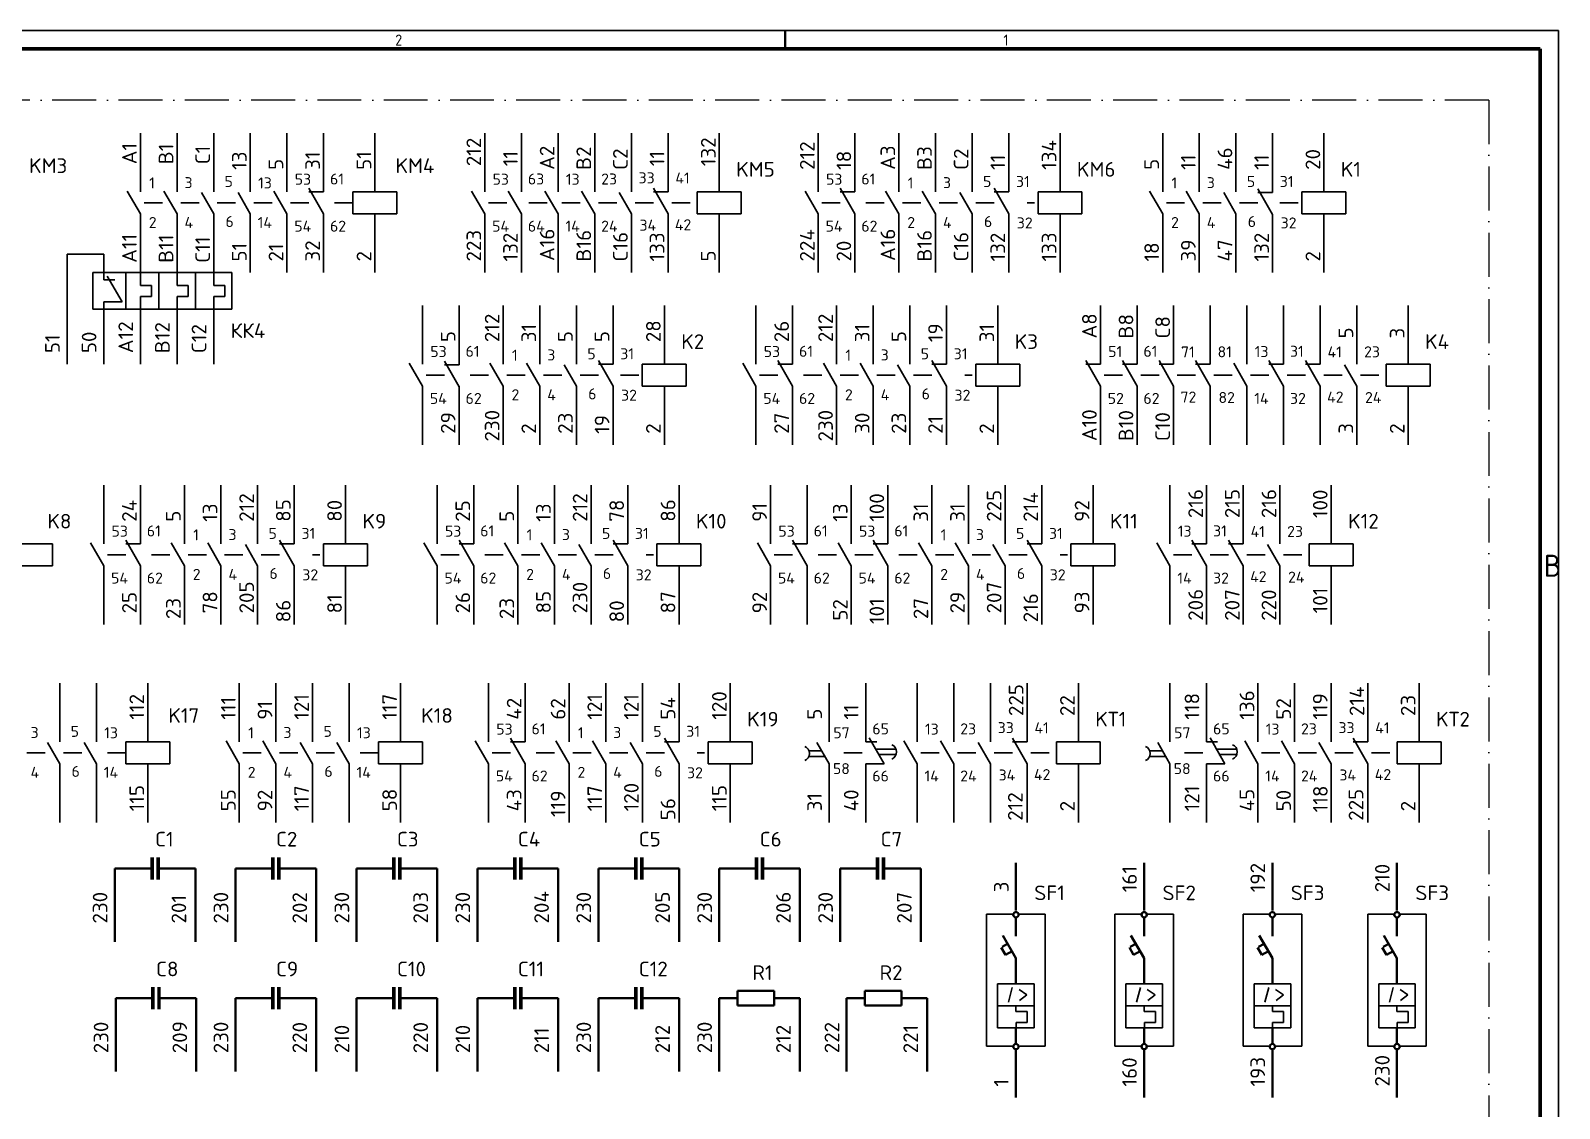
# Model space of a CAD drawing. Header units: inches. Extents: x 315 to 2853, y -243 to 836.
# Drawn here: x 738.6 to 1155.8, y 295.9 to 590 of the extents above; entities that cross this region are included whole.
import ezdxf

# ---------------------------------------------------------------- set-up
doc = ezdxf.new("R2010")
doc.units = ezdxf.units.IN
doc.header["$MEASUREMENT"] = 0
doc.linetypes.add('ACAD_ISO10W100', pattern=[18, 12, -3, 0, -3])
doc.layers.get('0').update_dxf_attribs({"lineweight": 40})
for name, color, linetype, lineweight in [('СЛОЙ1', 3, 'Continuous', 30), ('Слой2', 4, 'ACAD_ISO10W100', 25), ('Слой3', 6, 'Continuous', 60)]:
    doc.layers.add(name, color=color, linetype=linetype, lineweight=lineweight)
doc.styles.get("Standard").update_dxf_attribs({"font": 'txt.shx', "height": 4})

# ---------------------------------------------------------------- blocks, each defined once
blk = doc.blocks.new('конт КТ1 замык-возврат')
for p, q in [((9, 1.16), (9, 5.64)), ((10.5, 2), (10.5, 5.54)), ((0, 0), (7, 0)), ((7, 0), (12.8, 3.35)), ((13, 0), (21, 0))]:
    blk.add_line(p, q)
blk.add_arc((9.78, 7.51), 2.11, 202.6199, 337.3801)
blk = doc.blocks.new('контакт КТ1 размык-возврат')
for p, q in [((8, 0), (0, 0)), ((8, 0), (8, -5)), ((14, 0), (14, -3)), ((8, -5), (15.03, -0.94)), ((10.5, -3.39), (10.5, -8.17)), ((12, -2.55), (12, -8.09)), ((14, -0.02), (22, -0.02))]:
    blk.add_line(p, q)
blk.add_arc((11.22, -6.28), 2.11, 202.6199, 337.3801)
blk = doc.blocks.new('сопротив')
for p, q in [((5, 0), (0, 0)), ((15, 2), (5, 2)), ((5, 2), (5, -2)), ((15, -2), (15, 2)), ((15, 0), (20, 0)), ((5, -2), (15, -2))]:
    blk.add_line(p, q)
blk = doc.blocks.new('конденсатор')
for p, q in [((0, 0), (5, 0)), ((5, 3), (5, -3)), ((5.36, 3), (5.36, -3)), ((6.64, 3), (6.64, -3)), ((7, 3), (7, -3)), ((7, 0), (12, 0))]:
    blk.add_line(p, q)

msp = doc.modelspace()

# ---------------------------------------------------------------- linework, layer by layer
for p, q in [((944.52, 584.93), (944.52, 589.93)), ((766.54, 361.36), (761.54, 361.36)), ((761.54, 361.36), (761.54, 341.36)), ((778.54, 361.36), (783.54, 361.36)), ((783.54, 361.36), (783.54, 341.36)), ((799.54, 361.36), (794.54, 361.36)), ((794.54, 361.36), (794.54, 341.36)), ((811.54, 361.36), (816.54, 361.36)), ((816.54, 361.36), (816.54, 341.36)), ((832.54, 361.36), (827.54, 361.36)), ((827.54, 361.36), (827.54, 341.36)), ((844.54, 361.36), (849.54, 361.36)), ((849.54, 361.36), (849.54, 341.36)), ((865.54, 361.36), (860.54, 361.36)), ((860.54, 361.36), (860.54, 341.36)), ((877.54, 361.36), (882.54, 361.36)), ((882.54, 361.36), (882.54, 341.36)), ((898.54, 361.36), (893.54, 361.36)), ((893.54, 361.36), (893.54, 341.36)), ((910.54, 361.36), (915.54, 361.36)), ((915.54, 361.36), (915.54, 341.36)), ((931.54, 361.36), (926.54, 361.36)), ((926.54, 361.36), (926.54, 341.36)), ((943.54, 361.36), (948.54, 361.36)), ((948.54, 361.36), (948.54, 341.36)), ((964.54, 361.36), (959.54, 361.36)), ((959.54, 361.36), (959.54, 341.36)), ((976.54, 361.36), (981.54, 361.36)), ((981.54, 361.36), (981.54, 341.36)), ((1007.49, 349.87), (1007.49, 362.87)), ((1042.49, 349.87), (1042.49, 362.87)), ((1077.49, 349.87), (1077.49, 362.87)), ((1111.49, 349.87), (1111.49, 362.87)), ((1007.49, 348.06), (1007.49, 342.87)), ((1042.49, 348.06), (1042.49, 342.87)), ((1077.49, 348.06), (1077.49, 342.87)), ((1111.49, 348.06), (1111.49, 342.87)), ((1007.49, 336.87), (1003.89, 343.1)), ((1042.49, 336.87), (1038.89, 343.1)), ((1077.49, 336.87), (1073.89, 343.1)), ((1111.49, 336.87), (1107.89, 343.1)), ((1004.62, 337.79), (1003.45, 339.82)), ((1005.23, 340.85), (1003.71, 339.97)), ((1006.42, 338.83), (1004.62, 337.79)), ((1039.62, 337.79), (1038.45, 339.82)), ((1040.23, 340.85), (1038.71, 339.97)), ((1041.42, 338.83), (1039.62, 337.79)), ((1074.62, 337.79), (1073.45, 339.82)), ((1075.23, 340.85), (1073.71, 339.97)), ((1076.42, 338.83), (1074.62, 337.79)), ((1108.62, 337.79), (1107.45, 339.82)), ((1109.23, 340.85), (1107.71, 339.97)), ((1110.42, 338.83), (1108.62, 337.79)), ((1007.49, 336.87), (1007.49, 329.87)), ((1042.49, 336.87), (1042.49, 329.87)), ((1077.49, 336.87), (1077.49, 329.87)), ((1111.49, 336.87), (1111.49, 329.87)), ((766.8, 325.95), (761.8, 325.95)), ((761.8, 325.95), (761.8, 305.95)), ((778.8, 325.95), (783.8, 325.95)), ((783.8, 325.95), (783.8, 305.95)), ((799.54, 325.95), (794.54, 325.95)), ((794.54, 325.95), (794.54, 305.95)), ((811.54, 325.95), (816.54, 325.95)), ((816.54, 325.95), (816.54, 305.95)), ((832.54, 325.95), (827.54, 325.95)), ((827.54, 325.95), (827.54, 305.95)), ((844.54, 325.95), (849.54, 325.95)), ((849.54, 325.95), (849.54, 305.95)), ((865.54, 325.95), (860.54, 325.95)), ((860.54, 325.95), (860.54, 305.95)), ((877.54, 325.95), (882.54, 325.95)), ((882.54, 325.95), (882.54, 305.95)), ((898.54, 325.95), (893.54, 325.95)), ((893.54, 325.95), (893.54, 305.95)), ((910.54, 325.95), (915.54, 325.95)), ((915.54, 325.95), (915.54, 305.95)), ((926.54, 325.95), (926.54, 305.95)), ((946.54, 325.95), (948.54, 325.95)), ((948.54, 325.95), (948.54, 305.95)), ((961.27, 325.95), (961.27, 305.95)), ((981.27, 325.95), (983.27, 325.95)), ((983.27, 325.95), (983.27, 305.95)), ((1007.49, 317.87), (1007.49, 313.46)), ((1042.49, 317.87), (1042.49, 313.46)), ((1077.49, 317.87), (1077.49, 313.46)), ((1111.49, 317.87), (1111.49, 313.46)), ((1007.49, 311.87), (1007.49, 298.87)), ((1042.49, 311.87), (1042.49, 298.87)), ((1077.49, 311.87), (1077.49, 298.87)), ((1111.49, 311.87), (1111.49, 298.87))]:
    msp.add_line(p, q)
for centre in [(1007.49, 348.75), (1042.49, 348.75), (1077.49, 348.75), (1111.49, 348.75), (1007.49, 312.77), (1042.49, 312.77), (1077.49, 312.77), (1111.49, 312.77)]:
    msp.add_circle(centre, 0.736)
at = {"layer": 'СЛОЙ1'}
for p, q in [((1155.54, 589.95), (314.54, 589.95)), ((1155.54, -4.05), (1155.54, 589.95)), ((768.54, 545.95), (768.54, 561.95)), ((778.54, 545.95), (778.54, 561.95)), ((788.54, 545.95), (788.54, 561.95)), ((798.54, 545.95), (798.54, 561.95)), ((808.54, 545.95), (808.54, 561.95)), ((818.54, 545.95), (818.54, 561.95)), ((832.56, 545.95), (832.56, 561.95)), ((862.54, 545.95), (862.54, 561.95)), ((872.54, 545.95), (872.54, 561.95)), ((882.54, 545.95), (882.54, 561.95)), ((892.54, 545.95), (892.54, 561.95)), ((902.54, 545.95), (902.54, 561.95)), ((912.54, 545.95), (912.54, 561.95)), ((926.54, 545.95), (926.54, 561.95)), ((953.54, 545.95), (953.54, 561.95)), ((963.54, 545.95), (963.54, 561.95)), ((975.54, 545.95), (975.54, 561.95)), ((985.54, 545.95), (985.54, 561.95)), ((995.54, 545.95), (995.54, 561.95)), ((1005.54, 545.95), (1005.54, 561.95)), ((1019.54, 545.95), (1019.54, 561.95)), ((1047.54, 545.95), (1047.54, 561.95)), ((1057.54, 545.95), (1057.54, 561.95)), ((1067.54, 545.95), (1067.54, 561.95)), ((1077.54, 545.75), (1077.54, 561.95)), ((1091.54, 545.95), (1091.54, 561.95)), ((818.54, 539.95), (814.54, 546.95)), ((912.54, 539.95), (908.54, 546.95)), ((963.54, 539.95), (959.54, 546.95)), ((1005.54, 539.95), (1001.54, 546.95)), ((1077.54, 539.75), (1073.54, 546.75)), ((768.54, 539.95), (764.94, 546.19)), ((769.54, 542.95), (774.54, 542.95)), ((778.54, 539.95), (774.94, 546.19)), ((779.54, 542.95), (784.54, 542.95)), ((788.54, 539.95), (785.19, 545.75)), ((789.54, 542.95), (794.54, 542.95)), ((798.54, 539.95), (795.19, 545.75)), ((799.54, 542.95), (804.54, 542.95)), ((808.54, 539.95), (804.94, 546.19)), ((809.54, 542.95), (814.54, 542.95)), ((818.54, 545.95), (814.54, 545.95)), ((821.54, 542.95), (826.54, 542.95)), ((821.54, 542.95), (826.54, 542.95)), ((826.54, 539.95), (826.54, 545.95)), ((826.54, 545.95), (838.54, 545.95)), ((838.54, 545.95), (838.54, 539.95)), ((862.54, 539.95), (858.94, 546.19)), ((863.54, 542.95), (868.54, 542.95)), ((872.54, 539.95), (868.94, 546.19)), ((874.54, 542.95), (879.54, 542.95)), ((882.54, 539.95), (878.94, 546.19)), ((883.54, 542.95), (888.54, 542.95)), ((892.54, 539.95), (888.94, 546.19)), ((893.54, 542.95), (898.54, 542.95)), ((902.54, 539.95), (899.19, 545.75)), ((903.54, 542.95), (908.54, 542.95)), ((912.54, 545.95), (908.54, 545.95)), ((913.54, 542.95), (918.54, 542.95)), ((920.52, 539.95), (920.52, 545.95)), ((920.52, 545.95), (932.52, 545.95)), ((932.52, 545.95), (932.52, 539.95)), ((953.54, 539.95), (949.94, 546.19)), ((954.54, 542.95), (959.54, 542.95)), ((963.54, 545.95), (959.54, 545.95)), ((966.54, 542.95), (971.54, 542.95)), ((975.54, 539.95), (971.94, 546.19)), ((976.54, 542.95), (981.54, 542.95)), ((985.54, 539.95), (981.94, 546.19)), ((986.54, 542.95), (991.54, 542.95)), ((995.54, 539.95), (992.19, 545.75)), ((996.54, 542.95), (1001.54, 542.95)), ((1005.54, 545.95), (1001.54, 545.95)), ((1010.54, 542.95), (1012.54, 542.95)), ((1013.52, 545.95), (1025.52, 545.95)), ((1013.52, 539.95), (1013.52, 545.95)), ((1025.52, 545.95), (1025.52, 539.95)), ((1047.54, 539.95), (1043.94, 546.19)), ((1048.54, 542.95), (1053.54, 542.95)), ((1057.54, 539.95), (1053.94, 546.19)), ((1058.54, 542.95), (1063.54, 542.95)), ((1067.54, 539.95), (1064.19, 545.75)), ((1068.54, 542.95), (1073.54, 542.95)), ((1077.54, 545.75), (1073.54, 545.75)), ((1079.54, 542.95), (1084.54, 542.95)), ((1085.52, 545.95), (1097.52, 545.95)), ((1085.52, 539.95), (1085.52, 545.95)), ((1097.52, 545.95), (1097.52, 539.95)), ((768.54, 539.95), (768.54, 521.95)), ((778.54, 539.95), (778.54, 521.95)), ((788.54, 539.95), (788.54, 521.95)), ((798.54, 539.95), (798.54, 523.95)), ((808.54, 539.95), (808.54, 523.95)), ((818.54, 539.95), (818.54, 523.95)), ((838.54, 539.95), (826.54, 539.95)), ((832.56, 539.95), (832.56, 523.95)), ((862.54, 539.95), (862.54, 523.95)), ((872.54, 539.95), (872.54, 523.95)), ((882.54, 539.95), (882.54, 523.95)), ((892.54, 539.95), (892.54, 523.95)), ((902.54, 539.95), (902.54, 523.95)), ((912.54, 539.95), (912.54, 523.95)), ((932.52, 539.95), (920.52, 539.95)), ((926.54, 539.95), (926.54, 523.95)), ((953.54, 539.95), (953.54, 523.95)), ((963.54, 539.95), (963.54, 523.95)), ((975.54, 539.95), (975.54, 523.95)), ((985.54, 539.95), (985.54, 523.95)), ((995.54, 539.95), (995.54, 523.95)), ((1005.54, 539.95), (1005.54, 523.95)), ((1025.52, 539.95), (1013.52, 539.95)), ((1019.54, 539.95), (1019.54, 523.95)), ((1047.54, 539.95), (1047.54, 523.95)), ((1057.54, 539.95), (1057.54, 523.95)), ((1067.54, 539.95), (1067.54, 523.95)), ((1077.54, 539.75), (1077.54, 523.95)), ((1097.52, 539.95), (1085.52, 539.95)), ((1091.54, 539.95), (1091.54, 523.95)), ((748.54, 528.95), (748.54, 498.95)), ((758.54, 528.95), (748.54, 528.95)), ((758.54, 521.95), (758.54, 528.95)), ((793.54, 523.95), (755.54, 523.95)), ((755.54, 523.95), (755.54, 513.95)), ((761.54, 521.95), (758.54, 521.95)), ((763.54, 515.95), (759.51, 522.94)), ((764.54, 523.95), (764.54, 513.95)), ((768.54, 521.95), (768.54, 520.44)), ((773.54, 523.95), (773.54, 513.95)), ((778.54, 521.95), (778.54, 520.44)), ((783.54, 523.95), (783.54, 513.95)), ((788.54, 521.95), (788.54, 520.44)), ((793.54, 513.95), (793.54, 523.95)), ((768.54, 520.44), (771.6, 520.44)), ((771.6, 517.44), (768.6, 517.44)), ((768.6, 517.44), (768.6, 515.98)), ((771.6, 520.44), (771.6, 517.44)), ((778.54, 520.44), (781.6, 520.44)), ((781.6, 517.44), (778.6, 517.44)), ((778.6, 517.44), (778.6, 515.98)), ((781.6, 520.44), (781.6, 517.44)), ((788.54, 520.44), (791.6, 520.44)), ((791.6, 517.44), (788.6, 517.44)), ((788.6, 517.44), (788.6, 515.98)), ((791.6, 520.44), (791.6, 517.44)), ((755.54, 513.95), (793.54, 513.95)), ((758.54, 515.95), (763.54, 515.95)), ((758.54, 498.95), (758.54, 515.95)), ((768.54, 515.95), (768.54, 498.95)), ((778.54, 515.95), (778.54, 498.95)), ((788.54, 515.95), (788.54, 498.95)), ((845.54, 498.95), (845.54, 514.95)), ((855.54, 498.75), (855.54, 514.95)), ((867.54, 498.95), (867.54, 514.95)), ((877.54, 498.95), (877.54, 514.95)), ((887.54, 498.95), (887.54, 514.95)), ((897.54, 498.95), (897.54, 514.95)), ((911.54, 498.95), (911.54, 514.95)), ((936.54, 498.95), (936.54, 514.95)), ((946.54, 498.95), (946.54, 514.95)), ((958.54, 498.95), (958.54, 514.95)), ((968.54, 498.95), (968.54, 514.95)), ((978.54, 498.95), (978.54, 514.95)), ((988.54, 498.95), (988.54, 514.95)), ((1002.54, 498.95), (1002.54, 514.95)), ((1030.54, 498.95), (1030.54, 514.95)), ((1040.54, 498.95), (1040.54, 514.95)), ((1050.54, 498.95), (1050.54, 514.95)), ((1060.54, 498.95), (1060.54, 514.95)), ((1070.54, 498.95), (1070.54, 514.95)), ((1080.54, 498.95), (1080.54, 514.95)), ((1090.54, 498.95), (1090.54, 514.95)), ((1100.54, 498.95), (1100.54, 514.95)), ((1114.54, 498.95), (1114.54, 514.95)), ((845.54, 492.95), (841.94, 499.18)), ((855.54, 492.75), (851.54, 499.75)), ((855.54, 498.75), (851.54, 498.75)), ((867.54, 492.95), (863.94, 499.18)), ((877.54, 492.95), (873.94, 499.18)), ((887.54, 492.95), (884.19, 498.75)), ((897.54, 492.95), (893.54, 499.95)), ((897.54, 498.95), (893.54, 498.95)), ((905.52, 498.95), (917.52, 498.95)), ((905.52, 492.95), (905.52, 498.95)), ((917.52, 498.95), (917.52, 492.95)), ((936.54, 492.95), (932.94, 499.18)), ((946.54, 492.95), (942.54, 499.95)), ((946.54, 498.95), (942.54, 498.95)), ((958.54, 492.95), (954.94, 499.18)), ((968.54, 492.95), (964.94, 499.18)), ((978.54, 492.95), (975.19, 498.75)), ((988.54, 492.95), (984.54, 499.95)), ((988.54, 498.95), (984.54, 498.95)), ((996.52, 498.95), (1008.52, 498.95)), ((996.52, 492.95), (996.52, 498.95)), ((1008.52, 498.95), (1008.52, 492.95)), ((1030.54, 492.95), (1026.54, 499.95)), ((1030.54, 498.95), (1026.54, 498.95)), ((1040.54, 492.95), (1036.54, 499.95)), ((1040.54, 498.95), (1036.54, 498.95)), ((1050.54, 492.95), (1046.54, 499.95)), ((1050.54, 498.95), (1046.54, 498.95)), ((1060.54, 492.95), (1056.54, 499.95)), ((1060.54, 498.95), (1056.54, 498.95)), ((1070.54, 492.95), (1066.94, 499.18)), ((1080.54, 492.95), (1076.54, 499.95)), ((1080.54, 498.95), (1076.54, 498.95)), ((1090.54, 492.95), (1086.54, 499.95)), ((1090.54, 498.95), (1086.54, 498.95)), ((1100.54, 492.95), (1097.19, 498.75)), ((1108.52, 492.95), (1108.52, 498.95)), ((1108.52, 498.95), (1120.52, 498.95)), ((1120.52, 498.95), (1120.52, 492.95)), ((845.54, 492.95), (845.54, 476.95)), ((846.54, 495.95), (851.54, 495.95)), ((855.54, 492.95), (855.54, 476.95)), ((858.54, 495.95), (863.54, 495.95)), ((867.54, 492.95), (867.54, 476.95)), ((868.54, 495.95), (873.54, 495.95)), ((877.54, 492.95), (877.54, 476.95)), ((878.54, 495.95), (883.54, 495.95)), ((887.54, 492.95), (887.54, 476.95)), ((888.54, 495.95), (893.54, 495.95)), ((897.54, 492.95), (897.54, 476.95)), ((899.55, 495.95), (904.54, 495.95)), ((917.52, 492.95), (905.52, 492.95)), ((911.54, 492.95), (911.54, 476.95)), ((936.54, 492.95), (936.54, 476.95)), ((937.54, 495.95), (942.54, 495.95)), ((946.54, 492.95), (946.54, 476.95)), ((949.54, 495.95), (954.54, 495.95)), ((958.54, 492.95), (958.54, 476.95)), ((959.54, 495.95), (964.54, 495.95)), ((968.54, 492.95), (968.54, 476.95)), ((969.54, 495.95), (974.54, 495.95)), ((978.54, 492.95), (978.54, 476.95)), ((979.54, 495.95), (984.54, 495.95)), ((988.54, 492.95), (988.54, 476.95)), ((993.54, 495.95), (995.54, 495.95)), ((1008.52, 492.95), (996.52, 492.95)), ((1002.54, 492.95), (1002.54, 476.95)), ((1030.54, 492.95), (1030.54, 476.95)), ((1031.54, 495.95), (1036.54, 495.95)), ((1040.54, 492.95), (1040.54, 476.95)), ((1041.54, 495.95), (1046.54, 495.95)), ((1050.54, 492.95), (1050.54, 476.95)), ((1051.54, 495.95), (1056.54, 495.95)), ((1060.54, 492.95), (1060.54, 476.95)), ((1061.54, 495.95), (1066.54, 495.95)), ((1070.54, 492.95), (1070.54, 476.95)), ((1071.54, 495.95), (1076.54, 495.95)), ((1080.54, 492.95), (1080.54, 476.95)), ((1081.54, 495.95), (1086.54, 495.95)), ((1090.54, 492.95), (1090.54, 476.95)), ((1091.54, 495.95), (1096.54, 495.95)), ((1100.54, 492.95), (1100.54, 476.95)), ((1101.54, 495.95), (1106.54, 495.95)), ((1120.52, 492.95), (1108.52, 492.95)), ((1114.54, 492.95), (1114.54, 476.95)), ((758.54, 449.95), (758.54, 465.95)), ((768.54, 449.95), (768.54, 465.95)), ((780.54, 449.95), (780.54, 465.95)), ((790.54, 449.95), (790.54, 465.95)), ((800.54, 449.95), (800.54, 465.95)), ((810.54, 449.95), (810.54, 465.95)), ((824.54, 449.95), (824.54, 465.95)), ((849.54, 449.95), (849.54, 465.95)), ((859.54, 449.95), (859.54, 465.95)), ((871.54, 449.95), (871.54, 465.95)), ((881.54, 449.95), (881.54, 465.95)), ((891.54, 449.95), (891.54, 465.95)), ((901.54, 449.95), (901.54, 465.95)), ((915.54, 449.95), (915.54, 465.95)), ((940.54, 449.95), (940.54, 465.95)), ((950.54, 449.95), (950.54, 465.95)), ((962.54, 449.95), (962.54, 465.95)), ((972.54, 449.95), (972.54, 465.95)), ((984.54, 449.95), (984.54, 465.95)), ((994.54, 449.95), (994.54, 465.95)), ((1004.54, 449.95), (1004.54, 465.95)), ((1014.54, 449.95), (1014.54, 465.95)), ((1028.54, 449.95), (1028.54, 465.95)), ((1049.54, 449.95), (1049.54, 465.95)), ((1059.54, 449.95), (1059.54, 465.95)), ((1069.54, 449.95), (1069.54, 465.95)), ((1079.54, 449.95), (1079.54, 465.95)), ((1093.54, 449.95), (1093.54, 465.95)), ((768.54, 443.95), (764.54, 450.95)), ((810.54, 443.95), (806.54, 450.95)), ((859.54, 443.95), (855.54, 450.95)), ((901.54, 443.95), (897.54, 450.95)), ((950.54, 443.95), (946.54, 450.95)), ((972.54, 443.95), (968.54, 450.95)), ((1014.54, 443.95), (1010.54, 450.95)), ((1059.54, 443.95), (1055.54, 450.95)), ((1069.54, 443.95), (1065.54, 450.95)), ((732.52, 449.95), (744.52, 449.95)), ((744.52, 449.95), (744.52, 443.95)), ((758.54, 443.95), (754.94, 450.18)), ((759.54, 446.95), (764.54, 446.95)), ((768.54, 449.95), (764.54, 449.95)), ((771.54, 446.95), (776.54, 446.95)), ((780.54, 443.95), (776.94, 450.18)), ((781.54, 446.95), (786.54, 446.95)), ((790.54, 443.95), (786.94, 450.18)), ((791.54, 446.95), (796.54, 446.95)), ((800.54, 443.95), (797.19, 449.75)), ((801.54, 446.95), (806.54, 446.95)), ((810.54, 449.95), (806.54, 449.95)), ((815.54, 446.95), (817.54, 446.95)), ((818.52, 449.95), (830.52, 449.95)), ((818.52, 443.95), (818.52, 449.95)), ((830.52, 449.95), (830.52, 443.95)), ((849.54, 443.95), (845.94, 450.18)), ((850.54, 446.95), (855.54, 446.95)), ((859.54, 449.95), (855.54, 449.95)), ((862.54, 446.95), (867.54, 446.95)), ((871.54, 443.95), (867.94, 450.18)), ((872.54, 446.95), (877.54, 446.95)), ((881.54, 443.95), (877.94, 450.18)), ((882.54, 446.95), (887.54, 446.95)), ((891.54, 443.95), (888.19, 449.75)), ((892.54, 446.95), (897.54, 446.95)), ((901.54, 449.95), (897.54, 449.95)), ((906.54, 446.95), (908.54, 446.95)), ((909.52, 449.95), (921.52, 449.95)), ((909.52, 443.95), (909.52, 449.95)), ((921.52, 449.95), (921.52, 443.95)), ((940.54, 443.95), (936.94, 450.18)), ((941.54, 446.95), (946.54, 446.95)), ((950.54, 449.95), (946.54, 449.95)), ((953.54, 446.95), (958.54, 446.95)), ((962.54, 443.95), (958.94, 450.18)), ((963.54, 446.95), (968.54, 446.95)), ((972.54, 449.95), (968.54, 449.95)), ((975.54, 446.95), (980.54, 446.95)), ((984.54, 443.95), (980.94, 450.18)), ((985.54, 446.95), (990.54, 446.95)), ((994.54, 443.95), (990.94, 450.18)), ((995.54, 446.95), (1000.54, 446.95)), ((1004.54, 443.95), (1001.19, 449.75)), ((1005.54, 446.95), (1010.54, 446.95)), ((1014.54, 449.95), (1010.54, 449.95)), ((1019.54, 446.95), (1021.54, 446.95)), ((1022.52, 449.95), (1034.52, 449.95)), ((1022.52, 443.95), (1022.52, 449.95)), ((1034.52, 449.95), (1034.52, 443.95)), ((1049.54, 443.95), (1045.94, 450.18)), ((1050.54, 446.95), (1055.54, 446.95)), ((1059.54, 449.95), (1055.54, 449.95)), ((1060.54, 446.95), (1065.54, 446.95)), ((1069.54, 449.95), (1065.54, 449.95)), ((1070.54, 446.95), (1075.54, 446.95)), ((1079.54, 443.95), (1076.19, 449.75)), ((1080.54, 446.95), (1085.54, 446.95)), ((1087.52, 443.95), (1087.52, 449.95)), ((1087.52, 449.95), (1099.52, 449.95)), ((1099.52, 449.95), (1099.52, 443.95)), ((744.52, 443.95), (732.52, 443.95)), ((758.54, 443.95), (758.54, 427.95)), ((768.54, 443.95), (768.54, 427.95)), ((780.54, 443.95), (780.54, 427.95)), ((790.54, 443.95), (790.54, 427.95)), ((800.54, 443.95), (800.54, 427.95)), ((810.54, 443.95), (810.54, 427.95)), ((830.52, 443.95), (818.52, 443.95)), ((824.54, 443.95), (824.54, 427.95)), ((849.54, 443.95), (849.54, 427.95)), ((859.54, 443.95), (859.54, 427.95)), ((871.54, 443.95), (871.54, 427.95)), ((881.54, 443.95), (881.54, 427.95)), ((891.54, 443.95), (891.54, 427.95)), ((901.54, 443.95), (901.54, 427.95)), ((921.52, 443.95), (909.52, 443.95)), ((915.54, 443.95), (915.54, 427.95)), ((940.54, 443.95), (940.54, 427.95)), ((950.54, 443.95), (950.54, 427.95)), ((962.54, 443.95), (962.54, 427.95)), ((972.54, 443.95), (972.54, 427.95)), ((984.54, 443.95), (984.54, 427.95)), ((994.54, 443.95), (994.54, 427.95)), ((1004.54, 443.95), (1004.54, 427.95)), ((1014.54, 443.95), (1014.54, 427.95)), ((1034.52, 443.95), (1022.52, 443.95)), ((1028.54, 443.95), (1028.54, 427.95)), ((1049.54, 443.95), (1049.54, 427.95)), ((1059.54, 443.95), (1059.54, 427.95)), ((1069.54, 443.95), (1069.54, 427.95)), ((1079.54, 443.95), (1079.54, 427.95)), ((1099.52, 443.95), (1087.52, 443.95)), ((1093.54, 443.95), (1093.54, 427.95)), ((746.54, 395.95), (746.54, 411.95)), ((756.54, 395.95), (756.54, 411.95)), ((770.56, 395.95), (770.56, 411.95)), ((795.54, 395.95), (795.54, 411.95)), ((805.54, 395.95), (805.54, 411.95)), ((815.54, 395.95), (815.54, 411.95)), ((825.54, 395.95), (825.54, 411.95)), ((839.56, 395.95), (839.56, 411.95)), ((863.54, 395.95), (863.54, 411.95)), ((873.54, 395.95), (873.54, 411.95)), ((885.54, 395.95), (885.54, 411.95)), ((895.54, 395.95), (895.54, 411.95)), ((905.54, 395.95), (905.54, 411.95)), ((915.54, 395.95), (915.54, 411.95)), ((929.54, 395.95), (929.54, 411.95)), ((956.54, 403.95), (956.54, 411.95)), ((966.54, 403.95), (966.54, 411.95)), ((980.54, 395.95), (980.54, 411.95)), ((990.54, 395.95), (990.54, 411.95)), ((1000.54, 395.95), (1000.54, 411.95)), ((1010.54, 395.95), (1010.54, 411.95)), ((1024.54, 395.95), (1024.54, 411.95)), ((1049.54, 403.95), (1049.54, 411.95)), ((1059.54, 403.95), (1059.54, 411.95)), ((1073.54, 395.95), (1073.54, 411.95)), ((1083.54, 395.95), (1083.54, 411.95)), ((1093.54, 395.95), (1093.54, 411.95)), ((1103.54, 395.95), (1103.54, 411.95)), ((1117.54, 395.95), (1117.54, 411.95)), ((873.54, 389.95), (869.54, 396.95)), ((915.54, 389.95), (911.54, 396.95)), ((1010.54, 389.95), (1006.54, 396.95)), ((1103.54, 389.95), (1099.54, 396.95)), ((737.54, 392.95), (742.54, 392.95)), ((746.54, 389.95), (743.19, 395.75)), ((747.54, 392.95), (752.54, 392.95)), ((756.54, 389.95), (753.19, 395.75)), ((759.54, 392.95), (764.54, 392.95)), ((764.54, 389.95), (764.54, 395.95)), ((764.54, 395.95), (776.54, 395.95)), ((776.54, 395.95), (776.54, 389.95)), ((795.54, 389.95), (791.94, 396.19)), ((796.54, 392.95), (801.54, 392.95)), ((805.54, 389.95), (801.94, 396.19)), ((806.54, 392.95), (811.54, 392.95)), ((815.54, 389.95), (812.19, 395.75)), ((816.54, 392.95), (821.54, 392.95)), ((825.54, 389.95), (822.19, 395.75)), ((828.54, 392.95), (833.54, 392.95)), ((833.54, 389.95), (833.54, 395.95)), ((833.54, 395.95), (845.54, 395.95)), ((845.54, 395.95), (845.54, 389.95)), ((863.54, 389.95), (859.94, 396.19)), ((864.54, 392.95), (869.54, 392.95)), ((873.54, 395.95), (869.54, 395.95)), ((876.54, 392.95), (881.54, 392.95)), ((885.54, 389.95), (881.94, 396.19)), ((886.54, 392.95), (891.54, 392.95)), ((895.54, 389.95), (891.94, 396.19)), ((896.54, 392.95), (901.54, 392.95)), ((905.54, 389.95), (902.19, 395.75)), ((906.54, 392.95), (911.54, 392.95)), ((915.54, 395.95), (911.54, 395.95)), ((920.54, 392.95), (922.54, 392.95)), ((923.52, 395.95), (935.52, 395.95)), ((923.52, 389.95), (923.52, 395.95)), ((935.52, 395.95), (935.52, 389.95)), ((960.54, 392.95), (965.54, 392.95)), ((980.54, 389.95), (976.94, 396.19)), ((981.54, 392.95), (986.54, 392.95)), ((990.54, 389.95), (986.94, 396.19)), ((991.54, 392.95), (996.54, 392.95)), ((1000.54, 389.95), (997.19, 395.75)), ((1001.54, 392.95), (1006.54, 392.95)), ((1010.54, 395.95), (1006.54, 395.95)), ((1011.54, 392.95), (1016.54, 392.95)), ((1018.52, 389.95), (1018.52, 395.95)), ((1018.52, 395.95), (1030.52, 395.95)), ((1030.52, 395.95), (1030.52, 389.95)), ((1053.54, 392.95), (1058.54, 392.95)), ((1073.54, 389.95), (1069.94, 396.19)), ((1074.54, 392.95), (1079.54, 392.95)), ((1083.54, 389.95), (1079.94, 396.19)), ((1084.54, 392.95), (1089.54, 392.95)), ((1093.54, 389.95), (1090.19, 395.75)), ((1094.54, 392.95), (1099.54, 392.95)), ((1103.54, 395.95), (1099.54, 395.95)), ((1104.54, 392.95), (1109.54, 392.95)), ((1111.52, 389.95), (1111.52, 395.95)), ((1111.52, 395.95), (1123.52, 395.95)), ((1123.52, 395.95), (1123.52, 389.95)), ((746.54, 389.95), (746.54, 373.95)), ((756.54, 389.95), (756.54, 373.95)), ((776.54, 389.95), (764.54, 389.95)), ((770.56, 389.95), (770.56, 373.95)), ((795.54, 389.95), (795.54, 373.95)), ((805.54, 389.95), (805.54, 373.95)), ((815.54, 389.95), (815.54, 373.95)), ((825.54, 389.95), (825.54, 373.95)), ((845.54, 389.95), (833.54, 389.95)), ((839.56, 389.95), (839.56, 373.95)), ((863.54, 389.95), (863.54, 373.95)), ((873.54, 389.95), (873.54, 373.95)), ((885.54, 389.95), (885.54, 373.95)), ((895.54, 389.95), (895.54, 373.95)), ((905.54, 389.95), (905.54, 373.95)), ((915.54, 389.95), (915.54, 373.95)), ((935.52, 389.95), (923.52, 389.95)), ((929.54, 389.95), (929.54, 373.95)), ((980.54, 389.95), (980.54, 373.95)), ((990.54, 389.95), (990.54, 373.95)), ((1000.54, 389.95), (1000.54, 373.95)), ((1010.54, 389.95), (1010.54, 373.95)), ((1030.52, 389.95), (1018.52, 389.95)), ((1024.54, 389.95), (1024.54, 373.95)), ((1073.54, 389.95), (1073.54, 373.95)), ((1083.54, 389.95), (1083.54, 373.95)), ((1093.54, 389.95), (1093.54, 373.95)), ((1103.54, 389.95), (1103.54, 373.95)), ((1123.52, 389.95), (1111.52, 389.95)), ((1117.54, 389.95), (1117.54, 373.95)), ((956.54, 373.95), (956.54, 383.95)), ((1049.54, 373.95), (1049.54, 383.95)), ((966.54, 373.95), (966.54, 382.95)), ((1059.54, 373.95), (1059.54, 382.95)), ((1006.76, 348.87), (999.49, 348.87)), ((999.49, 348.87), (999.49, 312.87)), ((1008.21, 348.87), (1015.49, 348.87)), ((1015.49, 348.87), (1015.49, 312.87)), ((1041.76, 348.87), (1034.49, 348.87)), ((1034.49, 348.87), (1034.49, 312.87)), ((1043.21, 348.87), (1050.49, 348.87)), ((1050.49, 348.87), (1050.49, 312.87)), ((1076.76, 348.87), (1069.49, 348.87)), ((1069.49, 348.87), (1069.49, 312.87)), ((1078.21, 348.87), (1085.49, 348.87)), ((1085.49, 348.87), (1085.49, 312.87)), ((1110.76, 348.87), (1103.49, 348.87)), ((1103.49, 348.87), (1103.49, 312.87)), ((1112.21, 348.87), (1119.49, 348.87)), ((1119.49, 348.87), (1119.49, 312.87)), ((1002.49, 329.87), (1012.49, 329.87)), ((1002.49, 323.87), (1002.49, 329.87)), ((1012.49, 329.87), (1012.49, 323.87)), ((1037.49, 329.87), (1047.49, 329.87)), ((1037.49, 323.87), (1037.49, 329.87)), ((1047.49, 329.87), (1047.49, 323.87)), ((1072.49, 329.87), (1082.49, 329.87)), ((1072.49, 323.87), (1072.49, 329.87)), ((1082.49, 329.87), (1082.49, 323.87)), ((1106.49, 329.87), (1116.49, 329.87)), ((1106.49, 323.87), (1106.49, 329.87)), ((1116.49, 329.87), (1116.49, 323.87)), ((1006.49, 328.87), (1005.42, 324.89)), ((1008.35, 328.35), (1010.49, 326.87)), ((1010.49, 326.87), (1008.49, 325.35)), ((1041.49, 328.87), (1040.42, 324.89)), ((1043.35, 328.35), (1045.49, 326.87)), ((1045.49, 326.87), (1043.49, 325.35)), ((1076.49, 328.87), (1075.42, 324.89)), ((1078.35, 328.35), (1080.49, 326.87)), ((1080.49, 326.87), (1078.49, 325.35)), ((1110.49, 328.87), (1109.42, 324.89)), ((1112.35, 328.35), (1114.49, 326.87)), ((1114.49, 326.87), (1112.49, 325.35)), ((1012.49, 323.87), (1002.49, 323.87)), ((1002.49, 323.87), (1002.49, 317.87)), ((1007.49, 323.87), (1007.49, 322.35)), ((1007.49, 322.35), (1010.55, 322.35)), ((1010.55, 322.35), (1010.55, 319.36)), ((1012.49, 323.87), (1012.49, 317.87)), ((1047.49, 323.87), (1037.49, 323.87)), ((1037.49, 323.87), (1037.49, 317.87)), ((1042.49, 323.87), (1042.49, 322.35)), ((1042.49, 322.35), (1045.55, 322.35)), ((1045.55, 322.35), (1045.55, 319.36)), ((1047.49, 323.87), (1047.49, 317.87)), ((1082.49, 323.87), (1072.49, 323.87)), ((1072.49, 323.87), (1072.49, 317.87)), ((1077.49, 323.87), (1077.49, 322.35)), ((1077.49, 322.35), (1080.55, 322.35)), ((1080.55, 322.35), (1080.55, 319.36)), ((1082.49, 323.87), (1082.49, 317.87)), ((1116.49, 323.87), (1106.49, 323.87)), ((1106.49, 323.87), (1106.49, 317.87)), ((1111.49, 323.87), (1111.49, 322.35)), ((1111.49, 322.35), (1114.55, 322.35)), ((1114.55, 322.35), (1114.55, 319.36)), ((1116.49, 323.87), (1116.49, 317.87)), ((1002.49, 317.87), (1012.49, 317.87)), ((1010.55, 319.36), (1007.55, 319.36)), ((1007.55, 319.36), (1007.55, 317.89)), ((1037.49, 317.87), (1047.49, 317.87)), ((1045.55, 319.36), (1042.55, 319.36)), ((1042.55, 319.36), (1042.55, 317.89)), ((1072.49, 317.87), (1082.49, 317.87)), ((1080.55, 319.36), (1077.55, 319.36)), ((1077.55, 319.36), (1077.55, 317.89)), ((1106.49, 317.87), (1116.49, 317.87)), ((1114.55, 319.36), (1111.55, 319.36)), ((1111.55, 319.36), (1111.55, 317.89)), ((999.49, 312.87), (1006.78, 312.87)), ((1015.49, 312.87), (1008.21, 312.87)), ((1034.49, 312.87), (1041.78, 312.87)), ((1050.49, 312.87), (1043.21, 312.87)), ((1069.49, 312.87), (1076.78, 312.87)), ((1085.49, 312.87), (1078.21, 312.87)), ((1103.49, 312.87), (1110.78, 312.87)), ((1119.49, 312.87), (1112.21, 312.87))]:
    msp.add_line(p, q, dxfattribs=at)
at = {"layer": 'Слой2'}
for q in [(420.54, 570.94), (1136.54, 145.91)]:
    msp.add_line((1136.54, 570.94), q, dxfattribs=at)
at = {"layer": 'Слой3'}
for p, q in [((334.54, 584.95), (1150.54, 584.95)), ((1150.54, 584.95), (1150.54, 0.95))]:
    msp.add_line(p, q, dxfattribs=at)

# ---------------------------------------------------------------- block references
at = {"rotation": 180}
for p in [(778.54, 361.36), (811.54, 361.36), (844.54, 361.36), (877.54, 361.36), (910.54, 361.36), (943.54, 361.36), (976.54, 361.36), (778.8, 325.95), (811.54, 325.95), (844.54, 325.95), (877.54, 325.95), (910.54, 325.95)]:
    msp.add_blockref('конденсатор', p, dxfattribs=at)
for p in [(926.54, 325.95), (961.27, 325.95)]:
    msp.add_blockref('сопротив', p)
at = {"layer": 'СЛОЙ1', "rotation": 90}
for name, p in [('конт КТ1 замык-возврат', (956.54, 382.95)), ('контакт КТ1 размык-возврат', (966.52, 381.95)), ('конт КТ1 замык-возврат', (1049.54, 382.95)), ('контакт КТ1 размык-возврат', (1059.52, 381.95))]:
    msp.add_blockref(name, p, dxfattribs=at)

# ---------------------------------------------------------------- texts
at = {"width": 0.9}
for s, height, p in [('2', 3, (838.08, 585.86)), ('1', 3, (1004.08, 585.86)), ('В', 6, (1151.54, 440.95))]:
    msp.add_text(s, height=height, dxfattribs=at).set_placement(p)
for s, p in [('212', (861.54, 552.95)), ('132', (925.54, 552.95)), ('212', (952.54, 551.95)), ('134', (1018.54, 551.95)), ('A1', (767.54, 553.48)), ('B1', (777.54, 553.48)), ('C1', (787.54, 553.48)), ('13', (797.54, 551.95)), ('31', (817.54, 551.95)), ('51', (831.56, 551.95)), ('11', (871.54, 552.95)), ('A2', (881.54, 551.95)), ('B2', (891.54, 551.95)), ('C2', (901.54, 551.95)), ('11', (911.54, 552.95)), ('18', (962.54, 551.95)), ('A3', (974.54, 551.95)), ('B3', (984.54, 551.95)), ('C2', (994.54, 551.95)), ('11', (1004.54, 551.95)), ('11', (1056.54, 551.95)), ('46', (1066.54, 551.95)), ('11', (1076.54, 551.95)), ('20', (1090.54, 551.95)), ('5', (807.54, 551.95)), ('5', (1046.54, 551.95)), ('223', (861.54, 526.95)), ('132', (871.54, 526.95)), ('A16', (881.54, 527.09)), ('B16', (891.54, 526.95)), ('C16', (901.54, 526.95)), ('133', (911.54, 526.95)), ('224', (952.54, 526.95)), ('A16', (974.54, 527.09)), ('B16', (984.54, 526.95)), ('C16', (994.54, 526.95)), ('132', (1004.54, 526.95)), ('133', (1018.54, 526.95)), ('132', (1076.54, 526.95)), ('A11', (767.54, 526.6)), ('B11', (777.54, 526.6)), ('C11', (787.54, 526.6)), ('51', (797.54, 526.95)), ('21', (807.54, 526.95)), ('32', (817.54, 526.95)), ('20', (962.54, 526.95)), ('18', (1046.54, 526.95)), ('39', (1056.54, 526.95)), ('47', (1066.54, 526.95)), ('2', (831.56, 526.95)), ('5', (925.54, 526.95)), ('2', (1090.54, 526.95)), ('A12', (766.54, 501.95)), ('B12', (776.54, 501.95)), ('C12', (786.54, 501.95)), ('212', (866.54, 504.95)), ('31', (876.54, 504.95)), ('28', (910.54, 504.95)), ('26', (945.54, 504.95)), ('212', (957.54, 504.95)), ('31', (967.54, 504.95)), ('19', (987.54, 504.95)), ('31', (1001.54, 504.95)), ('A8', (1029.54, 505.95)), ('B8', (1039.54, 505.95)), ('C8', (1049.54, 505.95)), ('51', (746.54, 501.95)), ('50', (756.54, 501.95)), ('5', (854.54, 504.95)), ('5', (886.54, 504.95)), ('5', (896.54, 504.95)), ('5', (977.54, 504.95)), ('5', (1099.54, 505.95)), ('3', (1113.54, 505.95)), ('29', (854.54, 479.95)), ('230', (866.54, 477.85)), ('23', (886.54, 479.95)), ('19', (896.54, 479.95)), ('27', (945.54, 479.95)), ('230', (957.54, 477.85)), ('30', (967.54, 479.95)), ('23', (977.54, 479.95)), ('21', (987.54, 479.95)), ('A10', (1029.54, 477.95)), ('B10', (1039.54, 477.95)), ('C10', (1049.54, 477.95)), ('2', (876.54, 479.95)), ('2', (910.54, 479.95)), ('2', (1001.54, 479.95)), ('3', (1099.54, 479.95)), ('2', (1113.54, 479.95)), ('212', (799.54, 455.95)), ('212', (890.54, 455.95)), ('100', (971.54, 455.95)), ('225', (1003.54, 455.95)), ('214', (1013.54, 455.95)), ('216', (1058.54, 456.95)), ('215', (1068.54, 456.95)), ('216', (1078.54, 456.95)), ('100', (1092.54, 456.95)), ('24', (767.54, 455.95)), ('13', (789.54, 455.95)), ('85', (809.54, 455.95)), ('80', (823.54, 455.95)), ('25', (858.54, 455.95)), ('13', (880.54, 455.95)), ('78', (900.54, 455.95)), ('86', (914.54, 455.95)), ('91', (939.54, 455.95)), ('13', (961.54, 455.95)), ('31', (983.54, 455.95)), ('31', (993.54, 455.95)), ('92', (1027.54, 455.95)), ('5', (779.54, 455.95)), ('5', (870.54, 455.95)), ('205', (799.54, 430.95)), ('230', (890.54, 430.95)), ('207', (1003.54, 430.95)), ('25', (767.54, 430.95)), ('23', (779.54, 429.4)), ('78', (789.54, 430.95)), ('86', (809.54, 428.52)), ('81', (823.54, 430.95)), ('26', (858.54, 430.95)), ('23', (870.54, 429.4)), ('85', (880.54, 430.95)), ('80', (900.54, 428.52)), ('87', (914.54, 430.95)), ('92', (939.54, 430.95)), ('52', (961.54, 428.97)), ('101', (971.54, 428.05)), ('27', (983.54, 429.4)), ('29', (993.54, 430.95)), ('216', (1013.54, 428.52)), ('93', (1027.54, 430.95)), ('206', (1058.54, 428.95)), ('207', (1068.54, 428.95)), ('220', (1078.54, 428.95)), ('101', (1092.54, 430.95)), ('120', (928.54, 401.95)), ('225', (1009.54, 402.95)), ('136', (1072.54, 401.95)), ('214', (1102.54, 402.95)), ('112', (769.56, 401.95)), ('111', (794.54, 401.95)), ('91', (804.54, 401.95)), ('121', (814.54, 401.95)), ('117', (838.56, 401.95)), ('42', (872.54, 401.95)), ('62', (884.54, 401.95)), ('121', (894.54, 401.95)), ('121', (904.54, 401.95)), ('54', (914.54, 401.95)), ('11', (964.54, 401.95)), ('22', (1023.54, 402.95)), ('118', (1057.54, 401.95)), ('52', (1082.54, 401.95)), ('119', (1092.54, 401.95)), ('23', (1116.54, 402.95)), ('5', (954.54, 401.95)), ('120', (904.54, 376.95)), ('115', (769.56, 376.95)), ('55', (794.54, 376.95)), ('92', (804.54, 376.95)), ('117', (814.54, 376.95)), ('58', (838.56, 376.95)), ('43', (872.54, 376.95)), ('119', (884.54, 375.4)), ('117', (894.54, 376.95)), ('56', (914.54, 374.52)), ('115', (928.54, 376.95)), ('31', (954.54, 376.95)), ('40', (964.54, 376.95)), ('212', (1009.31, 374.38)), ('121', (1057.54, 376.95)), ('45', (1072.54, 376.95)), ('50', (1082.54, 376.95)), ('118', (1092.58, 376.68)), ('225', (1102.31, 374.38)), ('2', (1023.54, 376.95)), ('2', (1116.54, 376.95)), ('161', (1040.49, 354.87)), ('192', (1075.49, 354.87)), ('210', (1109.49, 354.87)), ('230', (759.54, 346.36)), ('230', (792.54, 346.36)), ('230', (825.54, 346.36)), ('230', (858.54, 346.36)), ('204', (880.04, 346.36)), ('230', (891.54, 346.36)), ('205', (913.04, 346.36)), ('230', (924.54, 346.36)), ('206', (946.04, 346.36)), ('230', (957.54, 346.36)), ('3', (1005.49, 354.87)), ('201', (781.04, 346.36)), ('202', (814.04, 346.36)), ('203', (847.04, 346.36)), ('207', (979.04, 346.36)), ('230', (759.8, 310.95)), ('209', (781.3, 310.95)), ('230', (792.54, 310.95)), ('220', (814.04, 310.95)), ('210', (825.54, 310.95)), ('220', (847.04, 310.95)), ('210', (858.54, 310.95)), ('211', (880.04, 310.95)), ('230', (891.54, 310.95)), ('212', (913.04, 310.95)), ('230', (924.54, 310.95)), ('212', (946.04, 310.95)), ('222', (959.27, 310.95)), ('221', (980.77, 310.95)), ('160', (1040.49, 301.87)), ('193', (1075.49, 301.87)), ('230', (1109.49, 301.87)), ('1', (1005.49, 301.87))]:
    msp.add_text(s, height=4, rotation=90).set_placement(p)
for s, p in [('KM3', (738.15, 551.1)), ('KM4', (838.15, 551.1)), ('KM5', (931.14, 550.1)), ('KM6', (1024.14, 550.1)), ('K1', (1096.14, 550.1)), ('КК4', (793.14, 506.1)), ('K2', (916.14, 503.1)), ('K3', (1007.14, 503.1)), ('K4', (1119.14, 503.1)), ('K8', (743.14, 454.1)), ('K9', (829.14, 454.1)), ('K10', (920.14, 454.1)), ('K11', (1033.14, 454.1)), ('K12', (1098.14, 454.1)), ('K17', (776.15, 401.1)), ('K18', (845.15, 401.1)), ('K19', (934.14, 400.1)), ('KТ1', (1029.14, 400.1)), ('KТ2', (1122.14, 400.1)), ('C1', (772.54, 367.36)), ('C2', (805.54, 367.36)), ('C3', (838.54, 367.36)), ('C4', (871.54, 367.36)), ('C5', (904.54, 367.36)), ('C6', (937.54, 367.36)), ('C7', (970.54, 367.36)), ('SF1', (1012.49, 352.72)), ('SF2', (1047.49, 352.72)), ('SF3', (1082.49, 352.72)), ('SF3', (1116.49, 352.72)), ('C8', (772.8, 331.95)), ('C9', (805.54, 331.95)), ('C10', (838.54, 331.95)), ('C11', (871.54, 331.95)), ('C12', (904.54, 331.95)), ('R1', (935.54, 330.95)), ('R2', (970.27, 330.95))]:
    msp.add_text(s, height=4).set_placement(p)
at = {"layer": 'СЛОЙ1'}
for s, p in [('53', (810.66, 547.89)), ('61', (820.29, 547.96)), ('53', (864.66, 547.89)), ('63', (874.29, 547.96)), ('13', (884.66, 547.89)), ('23', (894.29, 547.96)), ('33', (904.51, 548.28)), ('41', (914.54, 548.24)), ('53', (955.66, 547.89)), ('61', (965.29, 547.96)), ('1', (770.95, 546.89)), ('3', (780.58, 546.96)), ('5', (791.51, 547.28)), ('13', (800.66, 546.89)), ('1', (977.95, 546.89)), ('3', (987.58, 546.96)), ('5', (998.51, 547.28)), ('31', (1007.51, 547.28)), ('1', (1049.95, 546.89)), ('3', (1059.58, 546.96)), ('5', (1070.51, 547.28)), ('31', (1079.51, 547.28)), ('2', (770.83, 536.1)), ('4', (780.58, 536.1)), ('6', (791.76, 536.36)), ('14', (800.54, 536.1)), ('34', (904.76, 535.36)), ('42', (914.41, 535.48)), ('2', (977.83, 536.1)), ('4', (987.58, 536.1)), ('6', (998.76, 536.36)), ('32', (1007.73, 535.98)), ('2', (1049.83, 536.1)), ('4', (1059.58, 536.1)), ('6', (1070.76, 536.36)), ('32', (1079.73, 535.98)), ('54', (810.54, 535.1)), ('62', (820.29, 535.1)), ('54', (864.54, 535.1)), ('64', (874.29, 535.1)), ('14', (884.54, 535.1)), ('24', (894.29, 535.1)), ('54', (955.54, 535.1)), ('62', (965.29, 535.1)), ('53', (847.66, 500.89)), ('61', (857.29, 500.96)), ('1', (869.95, 499.89)), ('3', (879.58, 499.96)), ('5', (890.51, 500.28)), ('31', (899.51, 500.28)), ('53', (938.66, 500.89)), ('61', (948.29, 500.96)), ('1', (960.95, 499.89)), ('3', (970.58, 499.96)), ('5', (981.51, 500.28)), ('31', (990.51, 500.28)), ('51', (1032.66, 500.89)), ('61', (1042.29, 500.96)), ('71', (1052.54, 500.78)), ('81', (1062.51, 500.82)), ('13', (1072.66, 500.89)), ('31', (1082.29, 500.96)), ('41', (1092.54, 500.78)), ('23', (1102.51, 500.82)), ('54', (847.54, 488.1)), ('62', (857.29, 488.1)), ('2', (869.83, 489.1)), ('4', (879.58, 489.1)), ('6', (890.76, 489.35)), ('32', (899.73, 488.98)), ('54', (938.54, 488.1)), ('62', (948.29, 488.1)), ('2', (960.83, 489.1)), ('4', (970.58, 489.1)), ('6', (981.76, 489.35)), ('32', (990.73, 488.98)), ('52', (1032.54, 488.1)), ('62', (1042.29, 488.1)), ('72', (1052.41, 488.48)), ('82', (1062.76, 488.35)), ('14', (1072.54, 488.1)), ('32', (1082.29, 488.1)), ('42', (1092.41, 488.48)), ('24', (1102.76, 488.35)), ('53', (760.66, 451.89)), ('61', (770.29, 451.96)), ('53', (851.66, 451.89)), ('61', (861.29, 451.96)), ('53', (942.66, 451.89)), ('61', (952.29, 451.96)), ('53', (964.66, 451.89)), ('61', (974.29, 451.96)), ('13', (1051.66, 451.89)), ('31', (1061.29, 451.96)), ('23', (1081.51, 451.82)), ('1', (782.95, 450.89)), ('3', (792.58, 450.96)), ('5', (803.51, 451.28)), ('31', (812.51, 451.28)), ('1', (873.95, 450.89)), ('3', (883.58, 450.96)), ('5', (894.51, 451.28)), ('31', (903.51, 451.28)), ('1', (986.95, 450.89)), ('3', (996.58, 450.96)), ('5', (1007.51, 451.28)), ('31', (1016.51, 451.28)), ('41', (1071.54, 451.78)), ('2', (782.83, 440.1)), ('4', (792.58, 440.1)), ('6', (803.76, 440.35)), ('32', (812.73, 439.98)), ('2', (873.83, 440.1)), ('4', (883.58, 440.1)), ('6', (894.76, 440.35)), ('32', (903.73, 439.98)), ('2', (986.83, 440.1)), ('4', (996.58, 440.1)), ('6', (1007.76, 440.35)), ('32', (1016.73, 439.98)), ('42', (1071.41, 439.48)), ('24', (1081.76, 439.35)), ('54', (760.54, 439.1)), ('62', (770.29, 439.1)), ('54', (851.54, 439.1)), ('62', (861.29, 439.1)), ('54', (942.54, 439.1)), ('62', (952.29, 439.1)), ('54', (964.54, 439.1)), ('62', (974.29, 439.1)), ('14', (1051.54, 439.1)), ('32', (1061.29, 439.1)), ('53', (865.66, 397.89)), ('61', (875.29, 397.96)), ('65', (968.29, 397.96)), ('13', (982.66, 397.89)), ('23', (992.29, 397.96)), ('33', (1002.51, 398.28)), ('41', (1012.54, 398.24)), ('65', (1061.29, 397.96)), ('13', (1075.66, 397.89)), ('23', (1085.29, 397.96)), ('33', (1095.51, 398.28)), ('41', (1105.54, 398.24)), ('3', (738.58, 396.96)), ('5', (749.51, 397.28)), ('13', (758.66, 396.89)), ('1', (797.95, 396.89)), ('3', (807.58, 396.96)), ('5', (818.51, 397.28)), ('13', (827.66, 396.89)), ('1', (887.95, 396.89)), ('3', (897.58, 396.96)), ('5', (908.51, 397.28)), ('31', (917.51, 397.28)), ('57', (957.66, 396.89)), ('57', (1050.66, 396.89)), ('4', (738.58, 386.1)), ('6', (749.76, 386.35)), ('14', (758.54, 386.1)), ('2', (797.83, 386.1)), ('4', (807.58, 386.1)), ('6', (818.76, 386.35)), ('14', (827.54, 386.1)), ('54', (865.54, 385.1)), ('62', (875.29, 385.1)), ('2', (887.83, 386.1)), ('4', (897.58, 386.1)), ('6', (908.76, 386.36)), ('32', (917.73, 385.98)), ('58', (957.54, 387.1)), ('66', (968.29, 385.1)), ('14', (982.54, 385.1)), ('24', (992.29, 385.1)), ('34', (1002.76, 385.36)), ('42', (1012.41, 385.48)), ('58', (1050.54, 387.1)), ('66', (1061.29, 385.1)), ('14', (1075.54, 385.1)), ('24', (1085.29, 385.1)), ('34', (1095.76, 385.36)), ('42', (1105.41, 385.48))]:
    msp.add_text(s, height=3, dxfattribs=at).set_placement(p)

doc.saveas('drawing.dxf')
